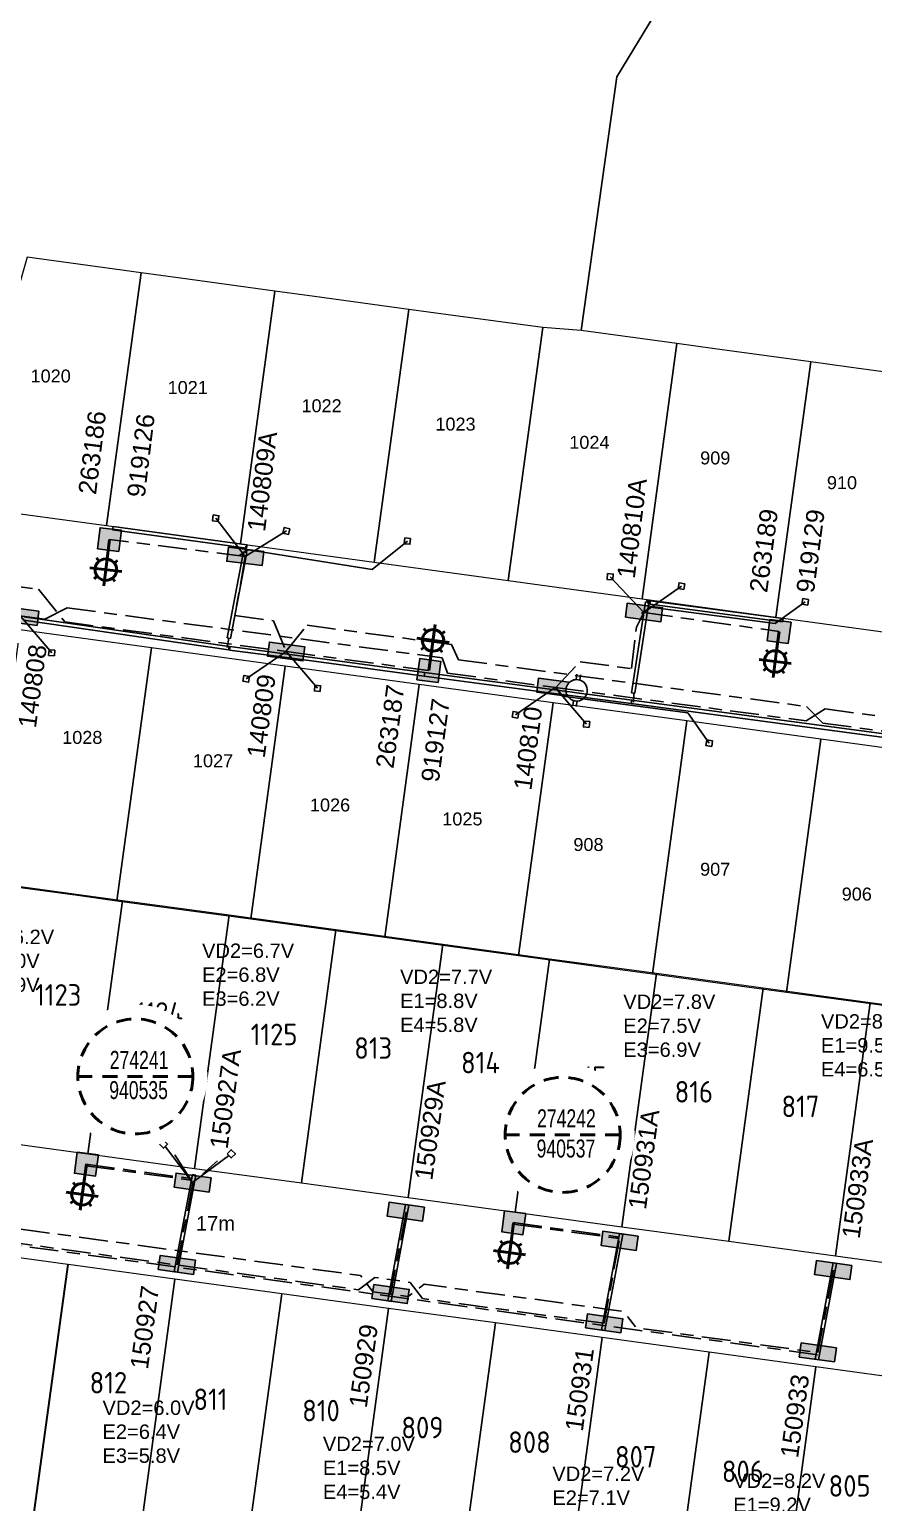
# Model space of a CAD drawing. Header units: metres. Extents: x 281839 to 283900, y 6133059 to 6135046.
# Drawn here: x 282032.8 to 282150.3, y 6134479.1 to 6134684 of the extents above; entities that cross this region are included whole.
import ezdxf
from ezdxf.enums import TextEntityAlignment as Align

# ---------------------------------------------------------------- set-up
doc = ezdxf.new("R2010")
doc.units = ezdxf.units.M
for name, pattern in [('Cable Exist UG', [8.2, 4, -1.2, 1.8, -1.2]), ('Dash', [5, 3, -2]), ('IE Trench LV', [6.5, 5, -1.5])]:
    doc.linetypes.add(name, pattern=pattern)
for name, color, linetype in [('_User Stage 8 Columns', 7, 'Continuous'), ('_User Stage 8 Lanterns', 7, 'Continuous'), ('_User Stage 8 Lots', 7, 'Continuous'), ('_User Stage 8 LV', 7, 'Continuous'), ('_User Stage 8 Pillars', 7, 'Continuous'), ('_User Stage 8 Trench', 7, 'Continuous'), ('_User Steg 7 Trench', 255, 'Continuous'), ('Duct_SP_EXT', 7, 'Continuous'), ('Equip_LV_EXT', 7, 'Continuous'), ('Equip_SP_SL_EXT', 7, 'Continuous'), ('Mains_LV_EXT', 7, 'Continuous'), ('Mains_LV_SL_EXT', 7, 'Continuous'), ('Notes_LV_MISC', 7, 'Continuous'), ('Notes_SP_MISC', 7, 'Continuous'), ('Services_SP_EXT', 7, 'Continuous'), ('Services_SP_NEW', 2, 'Continuous'), ('Services_SP_NEW_UG', 2, 'Continuous'), ('SupportsUG_SP_LV_EXT', 7, 'Continuous'), ('SupportsUG_SP_LV_SL_EXT', 7, 'Continuous'), ('Trench_SP_EXT', 7, 'Continuous'), ('Trench_SP_NEW', 2, 'Continuous')]:
    doc.layers.add(name, color=color, linetype=linetype)
doc.layers.add('Cadastre Developer_SP_EXT', color=9, linetype='Continuous', lineweight=5)
doc.layers.add('Cadastre Developer_SP_NEW', color=2, linetype='Continuous', lineweight=5)
doc.styles.add('COLUMN_LABEL', font='arial.ttf')
doc.styles.add('iecARIAL', font='arial.ttf', dxfattribs={"height": 2})
doc.styles.add('LotNum', font='isocp.shx', dxfattribs={"height": 1.8})
doc.styles.add('POLE_LABEL', font='arial.ttf')
doc.styles.get("Standard").update_dxf_attribs({"font": 'arial.ttf'})
doc.linetypes.add('Cable New UG', pattern='A,7,-0.25,["x",Standard,S=2,R=0,X=0.2,Y=-0.8],-2.1', length=9.35)
doc.linetypes.add('IE Trench HV', pattern='A,7,-0.2,["/",Standard,S=3,R=0,X=0.6,Y=-1.4],-2.5', length=9.7)

# ---------------------------------------------------------------- blocks, each defined once
blk = doc.blocks.new('COLUMN_EXT')
blk.add_hatch(color=256).paths.add_polyline_path([(-1.49, 1.48), (-1.49, -1.49), (1.48, -1.49), (1.48, 1.48)])
blk.add_lwpolyline([(-1.49, -1.49), (1.48, -1.49), (1.48, 1.48), (-1.49, 1.48)], close=True)
for tag, height, style, flags, p in [('ASSET_NUM', 2.5, 'COLUMN_LABEL', 8, (2, 2)), ('STRUCTURE_PLANT_NUMBER', 0.2, 'POLE_LABEL', 9, (1.81, 0.03)), ('STREET_CODE', 0.2, 'COLUMN_LABEL', 9, (1.81, -0.2))]:
    blk.add_attdef(tag, text='', height=height, dxfattribs=dict(style=style, flags=flags)).set_placement(p, align=Align.MIDDLE_LEFT)
at = {"flags": 9}
for tag, p in [('COLUMN_TYPE', (1.81, -0.4)), ('OWNED_BY', (1.81, -0.6)), ('STATE', (1.81, -0.8)), ('USAGE', (1.81, -1)), ('STREETNAME', (1.81, -1.6)), ('SUBURB', (1.81, -1.8)), ('LEGEND', (1.81, -1.2)), ('LOCATION', (1.81, -1.4)), ('NOTES', (1.81, -2))]:
    blk.add_attdef(tag, text='', height=0.2, dxfattribs=at).set_placement(p, align=Align.MIDDLE_LEFT)
at = {"flags": 1}
blk.add_attdef('Z', (1.81, -2.35), '', height=0.2, dxfattribs=at)
blk = doc.blocks.new('PILLAR_EXT')
blk.add_hatch(color=256).paths.add_polyline_path([(-2.475, 0.99), (-2.475, -0.99), (2.475, -0.99), (2.475, 0.99)])
blk.add_lwpolyline([(-2.475, -0.99), (2.475, -0.99), (2.475, 0.99), (-2.475, 0.99)], close=True)
at = {"style": 'iecARIAL', "flags": 8}
blk.add_attdef('ASSET_NUM', (1.5, 3.5), '', height=2.5, dxfattribs=at)
for tag, p, flags in [('OWNED_BY', (0, -0.2), 9), ('STATE', (0, -0.4), 9), ('SUPPORT_TYPE', (0, -0.6), 9), ('STREETNAME', (0, -1.8), 9), ('SUBURB', (0, -2), 1), ('USAGE', (0, -0.8), 9), ('LEGEND', (0, -1), 9), ('LOCATION', (0, -1.2), 9), ('NOTES', (0, -1.4), 9), ('PARENT', (0, -1.6), 9)]:
    blk.add_attdef(tag, p, '', height=0.2, dxfattribs=dict(flags=flags))
blk = doc.blocks.new('SL_LANTERN_EXT')
at = {"lineweight": 40}
for p, q in [((0, 1.97), (0, 6.47)), ((-2.25, 4.22), (2.25, 4.22)), ((-1.46, 5.68), (-1.06, 5.28)), ((1.46, 5.68), (1.06, 5.28)), ((-1.46, 2.76), (-1.06, 3.16)), ((0, 0), (0, 2.72)), ((1.46, 2.76), (1.06, 3.16))]:
    blk.add_line(p, q, dxfattribs=at)
blk.add_circle((0, 4.22), 1.5, dxfattribs=at)
at = {"style": 'iecARIAL', "flags": 8}
blk.add_attdef('ASSET_NUM', (1.5, 1.5), '', height=2.5, dxfattribs=at)
for tag, p, height, flags in [('OPERATING_VOLTAGE', (0.98, -1.65), 0.2, 9), ('ORIENTATION', (0.98, -1.85), 0.2, 9), ('OWNED_BY', (0.98, -2.05), 0.2, 9), ('CONSTRUCTED_VOLTAGE', (0.98, -0.65), 0.2, 9), ('CONTROL_TYPE', (0.98, -0.85), 0.2, 9), ('LANTERN_PURPOSE', (0.98, -1.05), 0.2, 9), ('LANTERN_TYPE', (0.98, -1.25), 0.2, 9), ('NO_PHASES', (0.98, -1.45), 0.2, 9), ('LNUMBER', (2.18, -3.25), 2.5, 8), ('STATE', (0.98, -2.25), 0.2, 9), ('USAGE', (0.98, -2.45), 0.2, 9), ('CEXIST', (0.98, -2.65), 0.2, 9), ('CNEW', (0.98, -2.85), 0.2, 9), ('CNUMBER', (0.98, -3.05), 0.2, 9), ('CREMOVE', (0.98, -3.25), 0.2, 9), ('CREPLACE', (0.98, -3.45), 0.2, 9), ('LKINGHEIGHT', (0.98, -3.65), 0.2, 9), ('LBRACKET', (0.98, -3.85), 0.2, 9), ('LBRACKETVOCAB', (0.98, -4.05), 0.2, 9), ('LCATEGORY', (0.98, -4.25), 0.2, 9), ('LCHARGE1', (0.98, -4.45), 0.2, 9), ('LCHARGE1PERCENT', (0.98, -4.65), 0.2, 9), ('LCHARGE2', (0.98, -4.85), 0.2, 9), ('LCHARGE2PERCENT', (0.98, -5.05), 0.2, 9), ('LCHARGE3', (0.98, -5.25), 0.2, 9), ('LCHARGE3PERCENT', (0.98, -5.45), 0.2, 9), ('LEXIST', (0.98, -5.65), 0.2, 9), ('LLAMP', (0.98, -5.85), 0.2, 9), ('LLAMPVOCAB', (0.98, -6.05), 0.2, 9), ('LMAST', (0.98, -6.25), 0.2, 9), ('LMASTVOCAB', (0.98, -6.45), 0.2, 9), ('LNEW', (0.98, -6.65), 0.2, 9), ('LANTNUMBER', (0.98, -6.85), 0.2, 9), ('LOUTREACH', (0.98, -7.25), 0.2, 9), ('LOUTREACHVOCAB', (0.98, -7.45), 0.2, 9), ('LRATECODE', (0.98, -7.65), 0.2, 9), ('LREMOVE', (0.98, -7.85), 0.2, 9), ('LREPLACE', (0.98, -8.05), 0.2, 9), ('LTYPE', (0.98, -8.25), 0.2, 9), ('STREETNAME', (0.98, -9.25), 0.2, 9), ('SUBURB', (0.98, -9.45), 0.2, 1), ('LTYPEVOCAB', (0.98, -8.45), 0.2, 9), ('LEGEND', (0.98, -8.65), 0.2, 9), ('LOCATION', (0.98, -8.85), 0.2, 9), ('NOTES', (0.98, -9.05), 0.2, 9)]:
    blk.add_attdef(tag, p, '', height=height, dxfattribs=dict(flags=flags))
blk = doc.blocks.new('CCP_EXT')
at = {"flags": 9}
for tag, p in [('STATE', (0, -1.8)), ('NOTES', (0, -2))]:
    blk.add_attdef(tag, text='', height=0.2, dxfattribs=at).set_placement(p, align=Align.MIDDLE_LEFT)
blk.add_wipeout([(0, 0.57), (0.57, 0), (0, -0.57), (-0.57, 0)])
blk.add_lwpolyline([(-0.57, 0), (0, 0.57), (0.57, 0), (0, -0.57), (-0.57, 0)])
at = {"flags": 1}
blk.add_attdef('Z', (0, 0), '', height=0.2, dxfattribs=at)
at = {"flags": 9}
for tag, p in [('CCP_TYPE', (0, 0)), ('CONSTRUCTED_VOLTAGE', (0, -0.2)), ('OPERATING_VOLTAGE', (0, -0.6)), ('ORIENTATION', (0, -0.8)), ('OWNED_BY', (0, -1)), ('NO_PHASES', (0, -0.4)), ('USAGE', (0, -1.2)), ('LEGEND', (0, -1.4)), ('LIFE_SUPPORT', (0, -1.6))]:
    blk.add_attdef(tag, text='', height=0.2, dxfattribs=at).set_placement(p, align=Align.MIDDLE_LEFT)
blk = doc.blocks.new('LV_UG_LINKS_OPEN_EXT')
for p, q in [((-0.25, 1.47), (-0.25, 2.22)), ((0.25, 1.47), (0.25, 2.22)), ((-0.25, -1.47), (-0.25, -2.22)), ((0.25, -1.47), (0.25, -2.22))]:
    blk.add_line(p, q)
at = {"flags": 9}
for tag, p in [('ACTUAL_STATUS', (0, 0)), ('CONSTRUCTED_VOLTAGE', (0, -0.2)), ('OPERATING_VOLTAGE', (0, -0.6)), ('ORIENTATION', (0, -0.8)), ('STATE', (0, -1)), ('SWITCH_TYPE', (0, -1.2)), ('NO_PHASES', (0, -0.4)), ('USAGE', (0, -1.4)), ('NOTES', (0, -1.6))]:
    blk.add_attdef(tag, text='', height=0.2, dxfattribs=at).set_placement(p, align=Align.MIDDLE_LEFT)
at = {"flags": 1}
blk.add_attdef('Z', (0, 0), '', height=0.2, dxfattribs=at)
blk.add_wipeout([(-0.25, 1.47), (-0.43, 1.43), (-0.61, 1.36), (-0.77, 1.28), (-0.93, 1.17), (-1.07, 1.05), (-1.19, 0.9), (-1.29, 0.75), (-1.38, 0.58), (-1.44, 0.4), (-1.48, 0.22), (-1.49, 0.03), (-1.49, -0.16), (-1.45, -0.34), (-1.4, -0.52), (-1.32, -0.69), (-1.23, -0.85), (-1.11, -1), (-0.98, -1.13), (-0.83, -1.24), (-0.66, -1.34), (-0.49, -1.41), (-0.31, -1.46), (-0.13, -1.49), (0.06, -1.49), (0.25, -1.47), (0.43, -1.43), (0.61, -1.36), (0.77, -1.28), (0.93, -1.17), (1.07, -1.05), (1.19, -0.9), (1.29, -0.75), (1.38, -0.58), (1.44, -0.4), (1.48, -0.22), (1.49, -0.03), (1.49, 0.16), (1.45, 0.34), (1.4, 0.52), (1.32, 0.69), (1.23, 0.85), (1.11, 1), (0.98, 1.13), (0.83, 1.24), (0.66, 1.34), (0.49, 1.41), (0.31, 1.46), (0.13, 1.49), (-0.06, 1.49)])
blk.add_lwpolyline([(0, -1.49, 1), (0, 1.49, 1)], format="xyb", close=True)
blk = doc.blocks.new('*U127')
blk.add_hatch(color=256).paths.add_polyline_path([(-2.475, 3), (-2.475, 1.02), (2.475, 1.02), (2.475, 3)])
blk.add_lwpolyline([(-2.475, 1.02), (2.475, 1.02), (2.475, 3), (-2.475, 3)], close=True)
at = {"style": 'iecARIAL', "flags": 8}
blk.add_attdef('ASSET_NUM', (1.5, 3.5), '', height=2.5, dxfattribs=at)
for tag, p, flags in [('OWNED_BY', (0, -0.2), 9), ('STATE', (0, -0.4), 9), ('SUPPORT_TYPE', (0, -0.6), 9), ('STREETNAME', (0, -1.8), 9), ('SUBURB', (0, -2), 1), ('USAGE', (0, -0.8), 9), ('LEGEND', (0, -1), 9), ('LOCATION', (0, -1.2), 9), ('NOTES', (0, -1.4), 9), ('PARENT', (0, -1.6), 9)]:
    blk.add_attdef(tag, p, '', height=0.2, dxfattribs=dict(flags=flags))
blk = doc.blocks.new('CCP_NEW')
for tag, flags, p in [('OPERATING_VOLTAGE', 9, (1.5, -1.8)), ('CONSTRUCTED_VOLTAGE', 9, (1.5, -2)), ('Z', 1, (1.5, -2.4)), ('NUMBER_OF_PHASES', 9, (1.5, -2.2))]:
    blk.add_attdef(tag, text='', height=0.2, dxfattribs=dict(flags=flags)).set_placement(p, align=Align.MIDDLE_LEFT)
blk.add_wipeout([(0, 0.57), (0.57, 0), (0, -0.57), (-0.57, 0)])
blk.add_lwpolyline([(-0.57, 0), (0, 0.57), (0.57, 0), (0, -0.57), (-0.57, 0)])
at = {"flags": 9}
for tag, p in [('CCP_TYPE', (1.5, 0)), ('ORIENTATION', (1.5, -0.2)), ('STATE', (1.5, -1)), ('OWNED_BY', (1.5, -1.2)), ('OPERATED_BY', (1.5, -1.4)), ('USAGE', (1.5, -0.4)), ('LEGEND', (1.5, -0.6)), ('LIFE_SUPPORT', (1.5, -0.8)), ('MAINTAINED_BY', (1.5, -1.6))]:
    blk.add_attdef(tag, text='', height=0.2, dxfattribs=at).set_placement(p, align=Align.MIDDLE_LEFT)
blk = doc.blocks.new('SLANTERN_NUM_EXT')
blk.add_wipeout([(-0.31, 10), (-0.94, 9.96), (-1.57, 9.88), (-2.18, 9.76), (-2.79, 9.61), (-3.39, 9.41), (-3.97, 9.18), (-4.54, 8.91), (-5.09, 8.61), (-5.62, 8.27), (-6.13, 7.91), (-6.62, 7.5), (-7.07, 7.07), (-7.5, 6.62), (-7.91, 6.13), (-8.27, 5.62), (-8.61, 5.09), (-8.91, 4.54), (-9.18, 3.97), (-9.41, 3.39), (-9.61, 2.79), (-9.76, 2.18), (-9.88, 1.57), (-9.96, 0.94), (-10, 0.31), (-10, -0.31), (-9.96, -0.94), (-9.88, -1.57), (-9.76, -2.18), (-9.61, -2.79), (-9.41, -3.39), (-9.18, -3.97), (-8.91, -4.54), (-8.61, -5.09), (-8.27, -5.62), (-7.91, -6.13), (-7.5, -6.62), (-7.07, -7.07), (-6.62, -7.5), (-6.13, -7.91), (-5.62, -8.27), (-5.09, -8.61), (-4.54, -8.91), (-3.97, -9.18), (-3.39, -9.41), (-2.79, -9.61), (-2.18, -9.76), (-1.57, -9.88), (-0.94, -9.96), (-0.31, -10), (0.31, -10), (0.94, -9.96), (1.57, -9.88), (2.18, -9.76), (2.79, -9.61), (3.39, -9.41), (3.97, -9.18), (4.54, -8.91), (5.09, -8.61), (5.62, -8.27), (6.13, -7.91), (6.62, -7.5), (7.07, -7.07), (7.5, -6.62), (7.91, -6.13), (8.27, -5.62), (8.61, -5.09), (8.91, -4.54), (9.18, -3.97), (9.41, -3.39), (9.61, -2.79), (9.76, -2.18), (9.88, -1.57), (9.96, -0.94), (10, -0.31), (10, 0.31), (9.96, 0.94), (9.88, 1.57), (9.76, 2.18), (9.61, 2.79), (9.41, 3.39), (9.18, 3.97), (8.91, 4.54), (8.61, 5.09), (8.27, 5.62), (7.91, 6.13), (7.5, 6.62), (7.07, 7.07), (6.62, 7.5), (6.13, 7.91), (5.62, 8.27), (5.09, 8.61), (4.54, 8.91), (3.97, 9.18), (3.39, 9.41), (2.79, 9.61), (2.18, 9.76), (1.57, 9.88), (0.94, 9.96), (0.31, 10)])
at = {"linetype": 'Dash', "lineweight": 40, "ltscale": 0.7}
blk.add_line((8, 0), (-8, 0), dxfattribs=at)
blk.add_circle((0, 0), 8, dxfattribs=at)
at = {"lineweight": 40, "width": 0.7}
for tag, p in [('SNUMBER', (0.51, 1.05)), ('CNUMBER', (0.44, -3.15))]:
    blk.add_attdef(tag, text='', height=2.5, dxfattribs=at).set_placement(p, align=Align.CENTER)
at = {"lineweight": 40, "flags": 1}
blk.add_attdef('Z', (0, 0), '', height=0.2, dxfattribs=at)

msp = doc.modelspace()

# ---------------------------------------------------------------- linework, layer by layer
at = {"layer": '_User Stage 8 Lots', "lineweight": 0, "flags": 128}
for points in [[(282090.35, 6134556.75), (282075.49, 6134558.78), (282070.68, 6134523.57), (282085.54, 6134521.54)], [(282105.21, 6134554.72), (282090.35, 6134556.75), (282085.54, 6134521.54), (282100.41, 6134519.51)], [(282120.08, 6134552.7), (282105.21, 6134554.72), (282100.41, 6134519.51), (282115.27, 6134517.48)], [(282134.94, 6134550.67), (282120.08, 6134552.7), (282115.27, 6134517.48), (282130.13, 6134515.45)], [(282149.8, 6134548.64), (282134.94, 6134550.67), (282130.13, 6134515.45), (282144.99, 6134513.42)], [(282164.66, 6134546.61), (282149.8, 6134548.64), (282144.99, 6134513.42), (282159.85, 6134511.39)], [(282053.08, 6134510.18), (282038.22, 6134512.21), (282033.42, 6134477.07), (282048.28, 6134475.04)], [(282067.94, 6134508.15), (282053.08, 6134510.18), (282048.28, 6134475.04), (282063.15, 6134473.01)], [(282082.81, 6134506.12), (282067.94, 6134508.15), (282063.15, 6134473.01), (282078.01, 6134470.98)], [(282097.67, 6134504.09), (282082.81, 6134506.12), (282078.01, 6134470.98), (282092.87, 6134468.95)], [(282112.53, 6134502.06), (282097.67, 6134504.09), (282092.87, 6134468.95), (282107.73, 6134466.92)], [(282127.39, 6134500.03), (282112.53, 6134502.06), (282107.73, 6134466.92), (282122.59, 6134464.89)], [(282142.25, 6134498), (282127.39, 6134500.03), (282122.59, 6134464.89), (282137.46, 6134462.86)], [(282157.12, 6134495.97), (282142.25, 6134498), (282137.46, 6134462.86), (282152.32, 6134460.83)]]:
    msp.add_lwpolyline(points, close=True, dxfattribs=at)
at = {"layer": '_User Stage 8 LV', "color": 7, "linetype": 'Cable Exist UG', "flags": 128}
for points in [[(281949.85, 6134438.53), (281946.16, 6134439.04), (281947.65, 6134449.97), (281947.22, 6134450.65), (281944.64, 6134451.01), (281942.47, 6134454.48), (281942.81, 6134455.82), (281943.66, 6134456.35), (281954.85, 6134490.59), (281957.53, 6134492.37), (281958.3, 6134494.73), (281959.06, 6134497.08), (281958.12, 6134500.62), (281964.61, 6134520.46), (281972.27, 6134525.26), (281994.12, 6134522.28), (282019.41, 6134518.82), (282021.12, 6134516.57), (282023.58, 6134516.23), (282026.02, 6134515.9), (282028.28, 6134517.61), (282053.62, 6134514.14), (282078.91, 6134510.69), (282080.63, 6134508.43), (282083.08, 6134508.1), (282085.52, 6134507.77), (282087.78, 6134509.48), (282113.07, 6134506.02), (282115.54, 6134505.68), (282117.23, 6134503.43), (282142.52, 6134499.98)], [(282040.71, 6134526.17), (282055.32, 6134524.17)], [(282112.8, 6134504.04), (282087.51, 6134507.49), (282085.81, 6134509.74), (282083.35, 6134510.08), (282080.88, 6134510.42), (282078.64, 6134508.71), (282053.35, 6134512.16), (282028.02, 6134515.63), (282026.32, 6134517.88), (282023.85, 6134518.22), (282021.39, 6134518.55), (282019.14, 6134516.84), (281993.85, 6134520.29), (281972.72, 6134523.18), (281966.28, 6134519.15), (281960.02, 6134500), (281957.31, 6134498.13), (281956.4, 6134495.35), (281955.68, 6134493.15), (281956.75, 6134489.97), (281946.9, 6134459.84), (281945.02, 6134454.17), (281945.84, 6134452.86), (281948.42, 6134452.51), (281949.73, 6134450.42), (281948.41, 6134440.75), (281950.12, 6134440.52), (281980.12, 6134436.42), (281978.31, 6134423.18)], [(282100.16, 6134518.05), (282114.9, 6134516.04)]]:
    msp.add_lwpolyline(points, dxfattribs=at)
for points in [[(282055.57, 6134523.61), (282053.38, 6134512.17, 0.011172), (282053.38, 6134512.17), (282053.38, 6134512.17)], [(282085.27, 6134519.55), (282083.08, 6134508.11, 0.011172), (282083.08, 6134508.11), (282083.08, 6134508.11)], [(282114.87, 6134515.51), (282112.8, 6134504.06, 0.011172), (282112.8, 6134504.06), (282112.8, 6134504.06)], [(282144.72, 6134511.43), (282142.53, 6134500, 0.011172), (282142.53, 6134500), (282142.53, 6134500)]]:
    msp.add_lwpolyline(points, format="xyb", dxfattribs=at)
at = {"layer": '_User Stage 8 Trench', "linetype": 'Cable Exist UG'}
for points in [[(282040.69, 6134525.97), (282055.3, 6134523.97)], [(282142.48, 6134499.68), (281972.78, 6134522.87), (281966.53, 6134518.95), (281946.18, 6134456.66), (281949.74, 6134450.96), (281951.79, 6134450.68)], [(282100.14, 6134517.85), (282114.87, 6134515.84)]]:
    msp.add_lwpolyline(points, dxfattribs=at)
at = {"layer": '_User Steg 7 Trench'}
for p, q in [((282052.98, 6134511.23), (282055.51, 6134524.74)), ((282053.46, 6134511.14), (282055.99, 6134524.65)), ((282055.51, 6134524.74), (282055.75, 6134524.7)), ((282055.99, 6134524.65), (282055.75, 6134524.7)), ((282082.71, 6134507.17), (282085.17, 6134520.58)), ((282083.18, 6134507.09), (282085.64, 6134520.49)), ((282085.17, 6134520.58), (282085.41, 6134520.53)), ((282085.64, 6134520.49), (282085.41, 6134520.53)), ((282112.43, 6134503.12), (282114.95, 6134516.51)), ((282112.91, 6134503.03), (282115.42, 6134516.42)), ((282114.95, 6134516.51), (282115.18, 6134516.47)), ((282115.42, 6134516.42), (282115.18, 6134516.47)), ((282142.16, 6134499.06), (282144.67, 6134512.45)), ((282142.63, 6134498.97), (282145.14, 6134512.36)), ((282144.67, 6134512.45), (282144.91, 6134512.41)), ((282145.14, 6134512.36), (282144.91, 6134512.41)), ((282052.98, 6134511.23), (282053.22, 6134511.19)), ((282053.46, 6134511.14), (282053.22, 6134511.19)), ((282082.71, 6134507.17), (282082.94, 6134507.13)), ((282083.18, 6134507.09), (282082.94, 6134507.13)), ((282112.43, 6134503.12), (282112.67, 6134503.08)), ((282112.91, 6134503.03), (282112.67, 6134503.08)), ((282142.16, 6134499.06), (282142.39, 6134499.02)), ((282142.63, 6134498.97), (282142.39, 6134499.02))]:
    msp.add_line(p, q, dxfattribs=at)
at = {"layer": 'Cadastre Developer_SP_EXT', "linetype": 'Continuous'}
for points in [[(282032.51, 6134652.36), (282022.64, 6134617.87), (282043.56, 6134615.02), (282048.37, 6134650.19), (282032.51, 6134652.36)], [(282161.58, 6134582.75), (282142.95, 6134585.29), (282138.15, 6134550.12), (282151.29, 6134548.33), (282156.77, 6134547.58), (282161.58, 6134582.75)]]:
    msp.add_lwpolyline(points, close=True, dxfattribs=at)
at = {"layer": 'Cadastre Developer_SP_NEW', "color": 2, "lineweight": 0, "flags": 128}
for points in [[(282045.77, 6134562.84), (282030.9, 6134564.87), (282026.1, 6134529.66), (282040.96, 6134527.63)], [(282060.63, 6134560.81), (282045.77, 6134562.84), (282040.96, 6134527.63), (282055.82, 6134525.6)], [(282075.49, 6134558.78), (282060.63, 6134560.81), (282055.82, 6134525.6), (282070.68, 6134523.57)], [(282038.17, 6134512.22), (282023.31, 6134514.25), (282018.51, 6134479.12), (282033.37, 6134477.09)]]:
    msp.add_lwpolyline(points, close=True, dxfattribs=at)
at = {"layer": 'Duct_SP_EXT'}
for p, q in [((282044.41, 6134614.41), (282044.44, 6134614.65)), ((282044.47, 6134614.88), (282044.44, 6134614.65)), ((282060.33, 6134599.41), (282062.61, 6134611.36)), ((282060.8, 6134599.32), (282063.08, 6134611.27)), ((282062.61, 6134611.36), (282062.85, 6134611.32)), ((282063.08, 6134611.27), (282062.85, 6134611.32)), ((282063.03, 6134611.86), (282063.07, 6134612.1)), ((282063.1, 6134612.34), (282063.07, 6134612.1)), ((282116.59, 6134591.76), (282118.56, 6134604.39)), ((282117.07, 6134591.69), (282119.03, 6134604.31)), ((282118.56, 6134604.39), (282118.79, 6134604.35)), ((282119.03, 6134604.31), (282118.79, 6134604.35)), ((282118.92, 6134604.12), (282118.95, 6134604.35)), ((282118.98, 6134604.59), (282118.95, 6134604.35)), ((282118.98, 6134604.59), (282119.22, 6134604.56)), ((282119.15, 6134604.09), (282119.18, 6134604.32)), ((282119.22, 6134604.56), (282119.18, 6134604.32)), ((282119.22, 6134604.56), (282137.69, 6134602.11)), ((282118.92, 6134604.12), (282119.15, 6134604.09)), ((282119.15, 6134604.09), (282137.63, 6134601.64)), ((282137.69, 6134602.11), (282137.66, 6134601.88)), ((282137.63, 6134601.64), (282137.66, 6134601.88)), ((282060.33, 6134599.41), (282060.57, 6134599.36)), ((282060.8, 6134599.32), (282060.57, 6134599.36)), ((282060.62, 6134598.21), (282060.59, 6134597.97)), ((282060.74, 6134598.19), (282060.71, 6134597.95)), ((282060.74, 6134598.19), (282069.09, 6134597.07)), ((282060.56, 6134597.73), (282060.59, 6134597.97)), ((282060.68, 6134597.71), (282060.71, 6134597.95)), ((282060.68, 6134597.71), (282069.03, 6134596.6)), ((282069.03, 6134596.6), (282069.06, 6134596.83)), ((282069.03, 6134596.6), (282069.06, 6134596.83)), ((282069.09, 6134597.07), (282069.06, 6134596.83)), ((282069.09, 6134597.07), (282069.06, 6134596.83)), ((282069.09, 6134597.07), (282087.82, 6134594.57)), ((282087.76, 6134594.09), (282087.79, 6134594.33)), ((282087.76, 6134594.09), (282087.79, 6134594.33)), ((282087.82, 6134594.57), (282087.79, 6134594.33)), ((282087.82, 6134594.57), (282087.79, 6134594.33)), ((282116.58, 6134590.25), (282116.61, 6134590.48)), ((282116.58, 6134590.25), (282116.61, 6134590.48)), ((282116.59, 6134591.76), (282116.83, 6134591.72)), ((282116.65, 6134590.72), (282116.61, 6134590.48)), ((282116.65, 6134590.72), (282116.61, 6134590.48)), ((282117.07, 6134591.69), (282116.83, 6134591.72))]:
    msp.add_line(p, q, dxfattribs=at)
at = {"layer": 'Mains_LV_EXT', "linetype": 'Cable Exist UG'}
msp.add_lwpolyline([(282062.88, 6134610.74), (282061.43, 6134602.51), (282066.8, 6134601.77), (282068.54, 6134597.5)], dxfattribs=at)
at = {"layer": 'Mains_LV_SL_EXT', "linetype": 'Cable Exist UG'}
for points in [[(282062.88, 6134610.74), (282043.98, 6134613.08)], [(282118.34, 6134602.93), (282137.15, 6134600.29)], [(282068.6, 6134597.5), (282088.35, 6134594.86)]]:
    msp.add_lwpolyline(points, dxfattribs=at)
at = {"layer": 'Services_SP_NEW_UG', "color": 2, "flags": 128}
msp.add_lwpolyline([(282051.49, 6134528.97), (282055.55, 6134523.61), (282060.93, 6134527.62)], dxfattribs=at)
at = {"layer": 'Trench_SP_EXT', "linetype": 'Cable Exist UG'}
for points in [[(282062.96, 6134612.17), (282062.85, 6134611.32)], [(282118.79, 6134604.35), (282118.72, 6134604.73)], [(282060.57, 6134599.36), (282060.34, 6134598.04)], [(282116.9, 6134590.45), (282116.92, 6134591.57)]]:
    msp.add_lwpolyline(points, dxfattribs=at)
at = {"layer": 'Trench_SP_NEW', "linetype": 'IE Trench LV', "flags": 128}
msp.add_lwpolyline([(282053.06, 6134527.49), (282055.55, 6134523.61), (282059, 6134526.65)], dxfattribs=at)

# ---------------------------------------------------------------- block references
at = {"layer": '_User Stage 8 Columns'}
ref = msp.add_blockref('COLUMN_EXT', (282100.21, 6134518.04), dxfattribs=dict(at, rotation=172.357))
ref.add_attrib('ASSET_NUM', '940537', dxfattribs={"layer": '0', "height": 2.5, "style": 'COLUMN_LABEL'}).set_placement((282102.82, 6134525.25), align=Align.MIDDLE_LEFT)
at = {"layer": '_User Stage 8 Lanterns'}
ref = msp.add_blockref('SL_LANTERN_EXT', (282100.21, 6134518.04), dxfattribs=dict(at, rotation=172.357))
ref.add_attrib('ASSET_NUM', '274242', (282102.89, 6134527.86), dxfattribs={"layer": '0', "height": 2.5, "style": 'iecARIAL'})
at = {"layer": '_User Stage 8 Pillars'}
ref = msp.add_blockref('*U127', (282085.5, 6134521.57), dxfattribs=dict(at, rotation=172.0141864516013))
ref.add_attrib('ASSET_NUM', '150929A', (282088.88, 6134523.83), dxfattribs={"layer": '0', "height": 2.5, "rotation": 82.223, "style": 'iecARIAL'})
ref = msp.add_blockref('*U127', (282115.23, 6134517.51), dxfattribs=dict(at, rotation=172.0141864516013))
ref.add_attrib('ASSET_NUM', '150931A', (282118.61, 6134519.77), dxfattribs={"layer": '0', "height": 2.5, "rotation": 82.223, "style": 'iecARIAL'})
ref = msp.add_blockref('*U127', (282144.95, 6134513.45), dxfattribs=dict(at, rotation=172.0141864516013))
ref.add_attrib('ASSET_NUM', '150933A', (282148.33, 6134515.71), dxfattribs={"layer": '0', "height": 2.5, "rotation": 82.223, "style": 'iecARIAL'})
ref = msp.add_blockref('*U127', (282053.08, 6134510.18), dxfattribs=dict(at, rotation=352.014))
ref.add_attrib('ASSET_NUM', '150927', (282049.32, 6134497.53), dxfattribs={"layer": '0', "height": 2.5, "rotation": 82.2228, "style": 'iecARIAL'})
ref = msp.add_blockref('*U127', (282082.81, 6134506.12), dxfattribs=dict(at, rotation=352.014))
ref.add_attrib('ASSET_NUM', '150929', (282079.76, 6134492.17), dxfattribs={"layer": '0', "height": 2.5, "rotation": 82.2228, "style": 'iecARIAL'})
ref = msp.add_blockref('*U127', (282112.53, 6134502.06), dxfattribs=dict(at, rotation=352.014))
ref.add_attrib('ASSET_NUM', '150931', (282109.82, 6134488.9), dxfattribs={"layer": '0', "height": 2.5, "rotation": 82.2228, "style": 'iecARIAL'})
ref = msp.add_blockref('*U127', (282142.25, 6134498), dxfattribs=dict(at, rotation=352.014))
ref.add_attrib('ASSET_NUM', '150933', (282139.77, 6134485.2), dxfattribs={"layer": '0', "height": 2.5, "rotation": 82.2228, "style": 'iecARIAL'})
at = {"layer": 'Equip_SP_SL_EXT'}
ref = msp.add_blockref('SL_LANTERN_EXT', (282043.98, 6134613.08), dxfattribs=dict(at, rotation=173.0048944225114))
ref.add_attrib('ASSET_NUM', '263186', dxfattribs={"layer": '0', "height": 2.5, "rotation": 83.0063, "style": 'iecARIAL'}).set_placement((282040.86, 6134619.39), align=Align.MIDDLE_LEFT)
ref = msp.add_blockref('SL_LANTERN_EXT', (282137.15, 6134600.29), dxfattribs=dict(at, rotation=172.451980224713))
ref.add_attrib('ASSET_NUM', '263189', dxfattribs={"layer": '0', "height": 2.5, "rotation": 82.3943, "style": 'iecARIAL'}).set_placement((282134.23, 6134605.76), align=Align.MIDDLE_LEFT)
ref = msp.add_blockref('SL_LANTERN_EXT', (282088.43, 6134594.86), dxfattribs=dict(at, rotation=352.3937598895101))
ref.add_attrib('ASSET_NUM', '263187', dxfattribs={"layer": '0', "height": 2.5, "rotation": 82.3943, "style": 'iecARIAL'}).set_placement((282083.78, 6134592.85), align=Align.MIDDLE_RIGHT)
at = {"layer": 'Services_SP_EXT'}
for p, rotation in [((282085.43, 6134612.86), 218.7131064735835), ((282123.55, 6134606.6), 214.4519804769975), ((282127.43, 6134584.74), 125.3043901229916)]:
    msp.add_blockref('CCP_EXT', p, dxfattribs=dict(at, rotation=rotation))
at = {"layer": 'SupportsUG_SP_LV_EXT'}
ref = msp.add_blockref('PILLAR_EXT', (282062.88, 6134610.74), dxfattribs=dict(at, rotation=173.006133675456))
ref.add_attrib('ASSET_NUM', '140809A', dxfattribs={"layer": '0', "height": 2.5, "rotation": 83.0063, "style": 'iecARIAL'}).set_placement((282064.38, 6134614.24), align=Align.MIDDLE_LEFT)
ref = msp.add_blockref('PILLAR_EXT', (282118.34, 6134602.93), dxfattribs=dict(at, rotation=352.4518488843384))
ref.add_attrib('ASSET_NUM', '140810A', dxfattribs={"layer": '0', "height": 2.5, "rotation": 83.0063, "style": 'iecARIAL'}).set_placement((282115.81, 6134607.71), align=Align.MIDDLE_LEFT)
ref = msp.add_blockref('PILLAR_EXT', (282031.58, 6134602.44), dxfattribs=dict(at, rotation=172.3943182283982))
ref.add_attrib('ASSET_NUM', '140808', dxfattribs={"layer": '0', "height": 2.5, "rotation": 82.3943, "style": 'iecARIAL'}).set_placement((282034.04, 6134598.46), align=Align.MIDDLE_RIGHT)
ref = msp.add_blockref('PILLAR_EXT', (282068.56, 6134597.5), dxfattribs=dict(at, rotation=172.3943182283982))
ref.add_attrib('ASSET_NUM', '140809', dxfattribs={"layer": '0', "height": 2.5, "rotation": 82.3943, "style": 'iecARIAL'}).set_placement((282065.87, 6134594.31), align=Align.MIDDLE_RIGHT)
ref = msp.add_blockref('PILLAR_EXT', (282106, 6134592.5), dxfattribs=dict(at, rotation=172.3943182283982))
ref.add_attrib('ASSET_NUM', '140810', dxfattribs={"layer": '0', "height": 2.5, "rotation": 82.3943, "style": 'iecARIAL'}).set_placement((282102.97, 6134589.81), align=Align.MIDDLE_RIGHT)
at = {"layer": 'SupportsUG_SP_LV_SL_EXT'}
ref = msp.add_blockref('COLUMN_EXT', (282043.98, 6134613.08), dxfattribs=dict(at, rotation=353.0062610879758))
ref.add_attrib('ASSET_NUM', '919126', dxfattribs={"layer": '0', "height": 2.5, "rotation": 83.0063, "style": 'COLUMN_LABEL'}).set_placement((282046.4, 6134619.14), align=Align.TOP_LEFT)
ref = msp.add_blockref('COLUMN_EXT', (282137.15, 6134600.29), dxfattribs=dict(at, rotation=352.451980225917))
ref.add_attrib('ASSET_NUM', '919129', dxfattribs={"layer": '0', "height": 2.5, "rotation": 82.452, "style": 'COLUMN_LABEL'}).set_placement((282139.5, 6134605.87), align=Align.TOP_LEFT)
ref = msp.add_blockref('COLUMN_EXT', (282088.43, 6134594.86), dxfattribs=dict(at, rotation=352.3943182239842))
ref.add_attrib('ASSET_NUM', '919127', dxfattribs={"layer": '0', "height": 2.5, "rotation": 82.3943, "style": 'COLUMN_LABEL'}).set_placement((282088.85, 6134591.1), align=Align.TOP_RIGHT)

# ---------------------------------------------------------------- texts
at = {"layer": '_User Stage 8 Lots', "lineweight": 0, "style": 'LotNum'}
for s, p in [('813', (282078.03, 6134540.84)), ('814', (282092.89, 6134538.81)), ('815', (282107.75, 6134536.78)), ('816', (282122.61, 6134534.75)), ('817', (282137.47, 6134532.72)), ('812', (282041.22, 6134494.28)), ('811', (282055.66, 6134491.97)), ('810', (282070.79, 6134490.4)), ('809', (282084.59, 6134488.04)), ('808', (282099.45, 6134486.01)), ('807', (282114.31, 6134483.98)), ('806', (282129.17, 6134481.95)), ('805', (282144.03, 6134479.92))]:
    msp.add_text(s, height=3, dxfattribs=at).set_placement(p)
at = {"layer": 'Cadastre Developer_SP_EXT'}
for s, p in [('1020', (282033, 6134634.93)), ('1021', (282052.07, 6134633.33)), ('1022', (282070.69, 6134630.79)), ('1023', (282089.32, 6134628.24)), ('1024', (282107.95, 6134625.7)), ('909', (282126.16, 6134623.53)), ('910', (282143.79, 6134620.09)), ('1028', (282037.4, 6134584.65)), ('1027', (282055.59, 6134581.4)), ('1026', (282071.87, 6134575.25)), ('1025', (282090.28, 6134573.31)), ('908', (282108.52, 6134569.75)), ('907', (282126.15, 6134566.31)), ('906', (282145.85, 6134562.86))]:
    msp.add_text(s, height=1.8, dxfattribs=at).set_placement(p)
at = {"layer": 'Cadastre Developer_SP_NEW', "color": 2, "lineweight": 0, "style": 'LotNum'}
for s, p in [('1123', (282033.63, 6134548.23)), ('1124', (282047.65, 6134545.71)), ('1125', (282063.63, 6134542.73))]:
    msp.add_text(s, height=3, dxfattribs=at).set_placement(p)
at = {"layer": 'Notes_LV_MISC', "linetype": 'Cable New UG', "lineweight": 0, "char_height": 2, "attachment_point": 1, "style": 'iecARIAL'}
for s, width, heights, insert in [('VD2=6.2V\\PE1=8.0V\\PE4=4.9V', 17.9714, [12.07], (282023.47, 6134558.8)), ('VD2=7.7V\\PE1=8.8V\\PE4=5.8V', 17.9714, [13.24], (282084.41, 6134553.24)), ('VD2=8.8V\\PE1=9.5V\\PE4=6.5V', 17.9714, [12.21], (282142.96, 6134547.05)), ('17m', 7.1414, [0], (282056.01, 6134518.95)), ('VD2=6.0V\\PE2=6.4V\\PE3=5.8V', 17.9714, [16.01], (282043.01, 6134493.3)), ('VD2=7.0V\\PE1=8.5V\\PE4=5.4V', 17.9714, [11.96], (282073.67, 6134488.27)), ('VD2=7.2V\\PE2=7.1V\\PE3=6.5V', 17.9714, [12.15], (282105.59, 6134484.12)), ('VD2=8.2V\\PE1=9.2V\\PE4=6.1V\\P', 17.9714, [14.67], (282130.76, 6134483.13))]:
    msp.add_mtext_dynamic_manual_height_columns(s, width=width, gutter_width=10, heights=heights, dxfattribs=dict(at, insert=insert))

# ---------------------------------------------------------------- next in the draw order: linework, layer by layer
at = {"layer": 'Cadastre Developer_SP_EXT', "linetype": 'Continuous'}
for points in [[(282085.62, 6134645.1), (282080.82, 6134609.93), (282099.44, 6134607.39), (282104.25, 6134642.56), (282091.11, 6134644.35), (282085.62, 6134645.1)], [(282142.95, 6134585.29), (282124.32, 6134587.84), (282119.52, 6134552.66), (282132.66, 6134550.87), (282138.15, 6134550.12), (282142.95, 6134585.29)]]:
    msp.add_lwpolyline(points, close=True, dxfattribs=at)
at = {"layer": 'Duct_SP_EXT'}
for p, q in [((282116.58, 6134590.25), (282162.5, 6134584.11)), ((282116.65, 6134590.72), (282162.56, 6134584.59))]:
    msp.add_line(p, q, dxfattribs=at)
at = {"layer": 'Services_SP_EXT'}
msp.add_lwpolyline([(282118.34, 6134602.93), (282123.55, 6134606.6)], dxfattribs=at)

# ---------------------------------------------------------------- next in the draw order: block references
for p, rotation in [((282058.76, 6134616.05), 307.7810786723978), ((282068.6, 6134614.28), 211.7810786195564), ((282113.64, 6134607.91), 310.4519805022204), ((282140.78, 6134604.42), 215.8194580731793), ((282035.94, 6134597.32), 130.3943182511262), ((282063.01, 6134593.7), 34.39431823607529), ((282072.92, 6134592.38), 130.394318276526), ((282100.45, 6134588.7), 34.39431823607529), ((282110.36, 6134587.38), 130.3943182511262)]:
    msp.add_blockref('CCP_EXT', p, dxfattribs=dict(at, rotation=rotation))

# ---------------------------------------------------------------- next in the draw order: linework, layer by layer
at = {"layer": 'Cadastre Developer_SP_EXT', "linetype": 'Continuous'}
for points in [[(282048.37, 6134650.19), (282043.56, 6134615.02), (282062.19, 6134612.47), (282066.99, 6134647.65), (282053.85, 6134649.44), (282048.37, 6134650.19)], [(282066.99, 6134647.65), (282062.19, 6134612.47), (282080.82, 6134609.93), (282085.62, 6134645.1), (282072.48, 6134646.9), (282066.99, 6134647.65)], [(282104.25, 6134642.56), (282099.44, 6134607.39), (282118.07, 6134604.84), (282122.92, 6134640.35), (282109.61, 6134642.18), (282104.25, 6134642.56)], [(282122.92, 6134640.35), (282118.07, 6134604.84), (282136.7, 6134602.3), (282141.55, 6134637.8), (282128.22, 6134639.63), (282122.92, 6134640.35)], [(282141.55, 6134637.8), (282136.7, 6134602.3), (282155.32, 6134599.75), (282160.17, 6134635.25), (282146.84, 6134637.08), (282141.55, 6134637.8)], [(282031.49, 6134600.52), (282028.82, 6134581.02), (282026.68, 6134565.34), (282039.53, 6134563.59), (282045.01, 6134562.84), (282049.82, 6134598.01), (282031.49, 6134600.52)], [(282063.64, 6134560.3), (282068.44, 6134595.47), (282049.82, 6134598.01), (282045.01, 6134562.84), (282058.15, 6134561.05), (282063.64, 6134560.3)], [(282087.07, 6134592.93), (282068.44, 6134595.47), (282063.64, 6134560.3), (282076.78, 6134558.5), (282082.27, 6134557.75), (282087.07, 6134592.93)], [(282105.7, 6134590.38), (282087.07, 6134592.93), (282082.27, 6134557.75), (282095.41, 6134555.96), (282100.89, 6134555.21), (282105.7, 6134590.38)], [(282124.32, 6134587.84), (282105.7, 6134590.38), (282100.89, 6134555.21), (282114.03, 6134553.41), (282119.52, 6134552.66), (282124.32, 6134587.84)]]:
    msp.add_lwpolyline(points, close=True, dxfattribs=at)
at = {"layer": 'Duct_SP_EXT'}
for p, q in [((282063.1, 6134612.34), (282044.47, 6134614.88)), ((282063.03, 6134611.86), (282044.41, 6134614.41)), ((282032.13, 6134602.32), (282060.62, 6134598.21)), ((282032.06, 6134601.84), (282060.56, 6134597.73)), ((282069.03, 6134596.6), (282087.76, 6134594.09))]:
    msp.add_line(p, q, dxfattribs=at)
at = {"layer": 'Mains_LV_EXT', "linetype": 'Cable Exist UG'}
for points in [[(281997.1, 6134650.22), (281995.85, 6134646.42), (281998.75, 6134642.38), (281989.59, 6134614.38), (281989.59, 6134614.38), (281991.05, 6134612.46), (281990.86, 6134611.83), (281999.17, 6134609.3), (282000.57, 6134610.72), (282004.62, 6134610.07), (282029.29, 6134606.78), (282034.09, 6134606.17), (282037.76, 6134601.61), (282068.55, 6134597.5)], [(282031.5, 6134602.45), (282035, 6134601.98), (282038.08, 6134603.59), (282090.27, 6134596.62), (282090.99, 6134594.5), (282106.07, 6134592.49)]]:
    msp.add_lwpolyline(points, dxfattribs=at)
at = {"layer": 'Services_SP_EXT'}
for points in [[(282062.88, 6134610.74), (282058.76, 6134616.05)], [(282062.04, 6134610.87), (282063.3, 6134611.65), (282080.53, 6134608.89), (282085.43, 6134612.86)], [(282062.88, 6134610.74), (282068.6, 6134614.28)], [(282118.34, 6134602.93), (282113.64, 6134607.91)], [(282118.01, 6134602.79), (282119.26, 6134603.65), (282136.6, 6134601.41), (282140.78, 6134604.42)], [(282031.58, 6134602.44), (282035.94, 6134597.32)], [(282068.56, 6134597.5), (282063.01, 6134593.7)], [(282068.56, 6134597.5), (282072.92, 6134592.38)], [(282106, 6134592.5), (282100.45, 6134588.7)]]:
    msp.add_lwpolyline(points, dxfattribs=at)

# ---------------------------------------------------------------- next in the draw order: block references
at = {"layer": 'Equip_LV_EXT', "rotation": 172.3943182283982}
msp.add_blockref('LV_UG_LINKS_OPEN_EXT', (282108.97, 6134592.1), dxfattribs=at)

# ---------------------------------------------------------------- next in the draw order: linework, layer by layer
at = {"layer": 'Duct_SP_EXT'}
for p, q in [((282087.76, 6134594.09), (282106.56, 6134591.58)), ((282087.82, 6134594.57), (282106.62, 6134592.06)), ((282106.62, 6134592.06), (282106.59, 6134591.82)), ((282106.62, 6134592.06), (282106.59, 6134591.82)), ((282106.62, 6134592.06), (282116.65, 6134590.72)), ((282106.56, 6134591.58), (282106.59, 6134591.82)), ((282106.56, 6134591.58), (282106.59, 6134591.82)), ((282106.56, 6134591.58), (282116.58, 6134590.25))]:
    msp.add_line(p, q, dxfattribs=at)
at = {"layer": 'Mains_LV_EXT', "linetype": 'Cable Exist UG'}
for points in [[(282106.08, 6134592.49), (282109.47, 6134596.07), (282116.59, 6134595.12), (282117.28, 6134600.87), (282118.34, 6134602.93)], [(282068.51, 6134597.51), (282071.46, 6134601.15), (282091.56, 6134598.48), (282092.53, 6134596.36), (282140.95, 6134589.85), (282143.21, 6134587.53), (282161.75, 6134585.06)], [(282105.97, 6134592.51), (282140.89, 6134587.84), (282143.54, 6134589.51), (282181.36, 6134584.44), (282184.06, 6134583.95), (282185.29, 6134581.7), (282199.07, 6134579.22), (282208.48, 6134577.75), (282216.39, 6134575.15)]]:
    msp.add_lwpolyline(points, dxfattribs=at)
at = {"layer": 'Notes_SP_MISC', "linetype": 'Continuous'}
msp.add_lwpolyline([(282109.61, 6134642.18), (282114.56, 6134677.45), (282123.61, 6134692.37), (282128.61, 6134727.82), (281977.23, 6134748.15), (281933.83, 6134615.29), (281927.7, 6134596.53), (281919.26, 6134570.71), (281918.53, 6134568.48), (281858.07, 6134383.39), (281864.15, 6134376.62), (281866.35, 6134376.23)], dxfattribs=at)
at = {"layer": 'Services_SP_EXT'}
for points in [[(282106, 6134592.5), (282110.36, 6134587.38)], [(282106.08, 6134592.49), (282107.02, 6134591.3), (282124.44, 6134588.97), (282127.43, 6134584.74)]]:
    msp.add_lwpolyline(points, dxfattribs=at)

# ---------------------------------------------------------------- next in the draw order: block references
at = {"layer": 'Notes_LV_MISC'}
msp.add_blockref('SLANTERN_NUM_EXT', (282107.04, 6134530.26), dxfattribs=at).add_auto_attribs({'SNUMBER': '274242', 'CNUMBER': '940537'})
at = {"layer": 'Services_SP_NEW', "linetype": 'IE Trench HV', "rotation": 359.8264540452031}
for p in [(282051.49, 6134528.97), (282060.93, 6134527.62)]:
    msp.add_blockref('CCP_NEW', p, dxfattribs=at)

# ---------------------------------------------------------------- next in the draw order: block references
at = {"layer": '_User Stage 8 Columns'}
ref = msp.add_blockref('COLUMN_EXT', (282040.76, 6134526.18), dxfattribs=dict(at, rotation=172.357))
ref.add_attrib('ASSET_NUM', '940535', dxfattribs={"layer": '0', "height": 2.5, "style": 'COLUMN_LABEL'}).set_placement((282043.37, 6134533.39), align=Align.MIDDLE_LEFT)
at = {"layer": '_User Stage 8 Lanterns'}
ref = msp.add_blockref('SL_LANTERN_EXT', (282040.76, 6134526.18), dxfattribs=dict(at, rotation=172.357))
ref.add_attrib('ASSET_NUM', '274241', (282043.44, 6134536), dxfattribs={"layer": '0', "height": 2.5, "style": 'iecARIAL'})
at = {"layer": '_User Stage 8 Pillars'}
ref = msp.add_blockref('*U127', (282055.83, 6134525.62), dxfattribs=dict(at, rotation=172.0141864516013))
ref.add_attrib('ASSET_NUM', '150927A', (282060.4, 6134528.18), dxfattribs={"layer": '0', "height": 2.5, "rotation": 82.223, "style": 'iecARIAL'})

# ---------------------------------------------------------------- next in the draw order: texts
at = {"layer": 'Notes_LV_MISC', "linetype": 'Cable New UG', "lineweight": 0, "insert": (282115.46, 6134549.78), "char_height": 2, "attachment_point": 1, "style": 'iecARIAL'}
msp.add_mtext_dynamic_manual_height_columns('VD2=7.8V\\PE2=7.5V\\PE3=6.9V', width=17.9714, gutter_width=10, heights=[12.12], dxfattribs=at)

# ---------------------------------------------------------------- next in the draw order: block references
at = {"layer": 'Notes_LV_MISC'}
msp.add_blockref('SLANTERN_NUM_EXT', (282047.59, 6134538.39), dxfattribs=at).add_auto_attribs({'SNUMBER': '274241', 'CNUMBER': '940535'})

# ---------------------------------------------------------------- next in the draw order: texts
at = {"layer": 'Notes_LV_MISC', "linetype": 'Cable New UG', "lineweight": 0, "insert": (282056.86, 6134556.88), "char_height": 2, "attachment_point": 1, "style": 'iecARIAL'}
msp.add_mtext_dynamic_manual_height_columns('VD2=6.7V\\PE2=6.8V\\PE3=6.2V', width=17.9714, gutter_width=10, heights=[12.66], dxfattribs=at)

doc.saveas('drawing.dxf')
